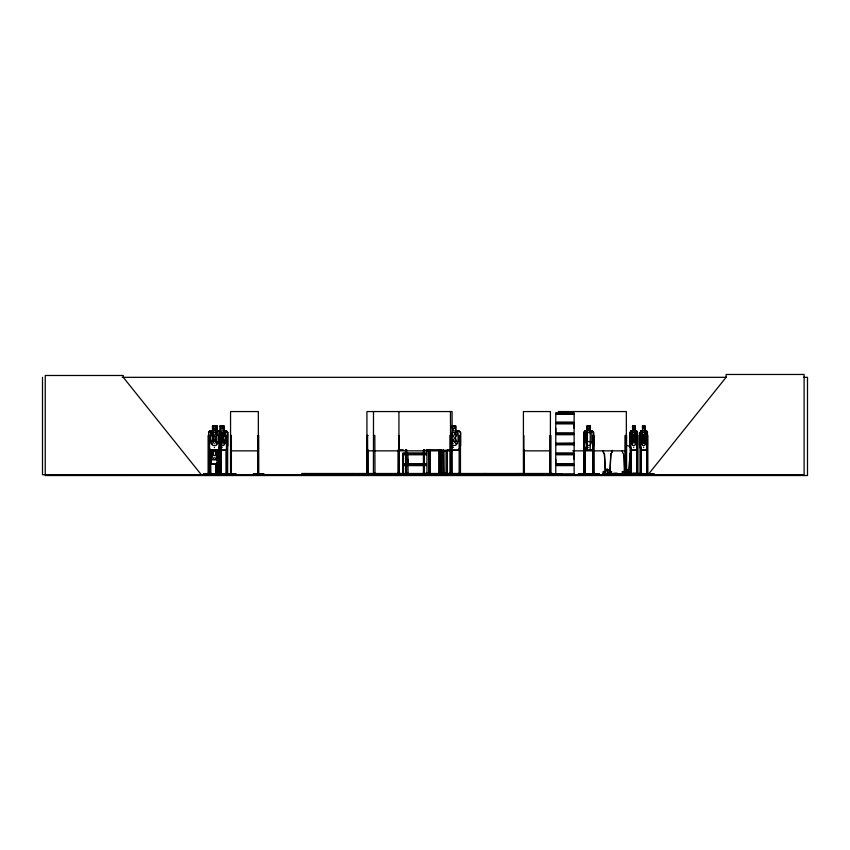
<?xml version="1.0" encoding="UTF-8"?>
<svg xmlns="http://www.w3.org/2000/svg" width="850" height="850" viewBox="0 0 850 850"><rect width="100%" height="100%" fill="white"/><g stroke="black" fill="none" stroke-linecap="round" stroke-linejoin="round"><path stroke-width="1.27" d="M407.564 463.803L402.964 463.803L402.974 454.782L407.564 454.782M426.381 463.803L408.011 463.803L408.021 459.287M555.762 463.803L555.762 454.782L574.143 454.782L574.122 463.803L555.762 463.803L555.783 459.287M555.762 432.905L555.762 423.884L574.143 423.884L574.122 432.905L555.762 432.905L555.783 428.389M574.122 459.287L574.122 454.782M574.122 428.389L574.122 423.884M391.818 473.971L433.011 473.896L391.829 473.918L391.829 474.714L433.734 474.714M406.555 474.683L406.651 449.788M458.108 473.918L435.986 473.971L458.097 473.896L458.171 474.714L435.986 474.619M450.67 473.971L450.67 474.714L450.457 411.559M609.918 471.569L610.789 453.9A4.909 4.548 -90 0 0 612.128 450.426M610.034 471.569L610.906 453.9A4.909 4.548 -90 0 0 612.244 450.426M628.947 471.569L629.946 453.9A4.909 4.548 -90 0 0 630.668 452.88M629.064 471.569L629.946 453.9M606.634 470.358L606.05 469.944M606.889 469.721L606.252 469.986L606.911 470.061M606.379 470.528L606.741 469.912L606.401 470.401M606.847 469.582L607.548 470.337L607.367 469.668M625.929 469.721L625.133 470.199L625.664 469.519M625.43 470.231L626.609 470.103L625.462 469.519M626.461 470.369L625.887 469.582L626.078 470.103M588.646 429.707L588.668 429.558M222.052 429.707L221.946 429.526M625.239 470.528L625.483 470.146M626.142 470.263L625.961 469.614L626.716 469.827M225.409 474.587L225.462 473.896M235.896 473.896L203.469 473.971L235.907 473.896L235.907 474.714L203.161 474.619M416.712 473.971L416.744 474.714M430.514 473.971L430.546 474.714M516.407 474.714L530.464 474.513L530.485 473.896L516.683 473.896L516.63 474.619L516.683 473.896M530.453 474.587L530.496 473.896M636.48 450.107L637.287 445.432M636.533 450.266L637.5 445.464L637.5 432.48L637.415 474.714M646.404 450.107L647.211 445.432M646.457 450.266L647.424 445.464L647.424 432.48L647.349 474.714M647.424 445.464L646.595 450.266L640.783 450.266L640.039 445.464L640.039 432.501L640.135 474.714M217.069 464.026L217.961 459.191M623.921 473.971L624.091 474.64M360.304 474.714L373.012 474.714M360.676 473.918L373.405 473.896L360.697 473.896L360.719 474.714M203.447 474.587L203.522 473.896M215.741 474.714L215.921 464.238M592.407 450.266L593.523 445.432L593.629 432.48L592.397 430.759L584.906 430.939M226.249 450.107L227.502 445.432M226.334 450.266L227.726 445.464L227.726 432.48L226.398 430.78L223.858 430.78L223.954 425.946L220.086 425.946M218.673 450.107L219.938 445.432M218.758 450.266L220.065 445.464M577.936 474.714L599.845 474.714M578.351 474.619L578.468 473.896L599.324 473.896L599.431 474.619M589.326 473.971L589.39 474.714M213.988 449.661C214.136 454.729 210.375 453.996 213.169 449.576M606.9 470.178L606.39 469.795L607.251 470.082M607.739 470.369L606.093 470.401M625.653 470.263L626.524 469.668M626.004 470.103L626.886 470.124M219.969 450.107L221.404 445.432M403.049 474.587L426.402 474.321M626.577 470.369L626.269 469.806M210.779 474.619L210.673 449.703L210.598 459.223M211.278 473.971L211.363 474.714M219.98 474.619L220.044 432.544L218.726 430.78M203.671 473.971L203.756 474.714M460.466 445.432L458.862 450.107L447.737 450.107M607.325 470.539L607.878 470.124M554.529 473.896L554.391 474.619M561.977 473.896L561.829 474.619M561.893 474.587L543.872 474.619L543.809 473.896L562.009 473.896L562.009 474.714M424.256 474.619L424.139 473.291M424.819 473.971L424.904 474.714M204.861 473.971L204.956 474.714M210.949 474.619L210.896 473.291L208.101 473.291L208.176 474.714M413.493 473.971L413.589 474.714M625.101 470.071L625.951 469.519M625.218 470.528L626.705 470.369L626.163 470.263M626.918 470.401L626.918 469.806M373.362 473.896L373.203 474.513M409.509 473.896L409.339 474.619M425.361 473.971L425.457 474.714M445.857 473.896L445.644 474.64M636.671 450.266L630.859 450.266L630.116 445.464L630.116 432.501L630.881 430.78L632.666 430.78M630.19 432.565L631.019 430.78M630.339 432.565L631.061 430.939M640.114 432.565L640.942 430.78M640.263 432.565L640.985 430.939M221.882 436.964C223.412 429.739 227.758 431.864 222.7 438.09C227.874 444.603 223.561 446.686 221.946 439.121M451.499 442.521L453.401 439.121C455.345 446.409 461.072 444.964 454.368 438.09C460.923 431.481 455.143 430.015 453.316 436.964L451.499 433.766M584.981 430.78L583.833 432.501L583.854 474.714M585.023 430.939L584.056 432.565L584.056 445.432L585.023 450.107M209.939 430.78L208.749 432.565L210.131 430.939M606.093 469.806L606.773 469.498M606.114 469.806L607.963 469.944M626.939 470.401L625.993 470.539M210.067 430.78L208.611 432.501L208.558 474.714L208.537 435.434M648.061 474.714L726.091 377.326L726.091 374.467L804.111 374.467L804.111 474.714L42.5 474.714L42.5 377.326M225.197 474.619L224.825 473.918M222.116 447.536L222.052 447.132M654.436 474.714L602.682 474.693L603.192 471.516L605.253 471.516M610.003 474.066C608.292 474.853 611.724 474.81 610.003 474.066L610.013 471.516M618.311 473.556L617.95 474.693M622.221 474.066C620.511 474.853 623.942 474.81 622.221 474.066L622.232 471.516L624.293 471.516L624.293 473.556M623.188 474.693L623.549 474.066L624.346 474.64L623.804 474.066L623.443 474.693M625.674 474.64L625.133 474.066C623.549 474.884 627.013 474.906 625.611 473.291M629.053 471.516L628.681 474.693M637.883 474.64L637.341 474.066L636.82 474.651L637.883 474.64L637.861 435.434L636.756 435.434L636.735 474.714L636.703 473.291M638.669 474.066C636.958 474.853 640.39 474.81 638.669 474.066L638.69 473.556M644.162 474.066C642.504 474.863 645.957 474.863 644.141 473.918M643.652 447.621L643.673 447.142M587.169 430.939L585.554 432.544L585.554 441.564L587.169 445.432L590.176 445.432L591.791 441.564L591.791 432.544L590.176 430.939M633.803 474.619L633.888 473.896L633.898 474.714M373.362 474.587L373.352 473.291L374.988 473.291M626.057 469.795L626.939 469.806M393.125 474.619L393.252 473.896L393.274 474.714M212.638 474.619L212.766 473.896L212.798 474.714M431.906 474.619L432.055 473.896L432.076 474.714M618.247 474.364L618.853 474.64L618.311 474.066M628.979 474.364L629.584 474.64L629.043 474.066M419.294 474.619L419.443 473.896L419.475 474.714M626.089 470.624L625.462 470.688M633.707 429.973L633.696 429.526M214.402 429.973L214.423 429.537M606.911 470.688L606.358 470.528M633.696 447.567L633.696 447.132M214.391 447.567L214.391 447.132M453.305 447.567L453.305 447.132M122.272 377.326L726.495 377.326M803.516 377.326L807.5 377.326L807.5 475.533L45.241 475.533L45.241 375.487L123.271 375.487L123.271 377.326L201.291 474.714M558.291 411.559L626.333 411.559L626.333 474.714M555.751 413.004L574.154 413.004M555.751 413.344L574.154 413.366L574.122 422.067L555.762 422.067L555.762 413.366M563.954 413.419L565.951 413.419M555.783 413.897L574.122 413.897M555.804 413.918L574.101 413.918M555.634 422.694L574.271 422.694M555.634 423.257L574.271 423.257M452.168 425.946L455.802 425.946L455.802 430.78L458.926 430.78L460.636 432.48L460.636 445.464L458.979 450.266L447.621 450.266M212.564 426.105L217.164 426.105L217.164 430.939M220.214 426.105L223.826 426.105L223.731 430.939L225.718 432.544L225.718 441.564L223.826 445.432L221.489 445.432M452.253 426.105L455.632 426.105L455.632 430.939L458.054 432.544L458.054 441.564L455.632 445.432L452.253 445.432M587.169 426.105L590.293 426.105M632.612 426.105L635.003 426.105M642.536 426.105L644.927 426.105M453.167 429.473L453.22 429.973M212.999 430.78L209.833 430.78L208.622 432.501L208.718 445.464L209.992 450.107M216.251 430.78L220.182 430.78M587.18 430.78L584.832 430.78L583.95 432.501M592.492 430.78L590.336 430.961M634.95 430.78L636.65 430.78M640.804 430.78L642.589 430.78M644.874 430.78L646.574 430.78M209.897 430.939L226.344 430.939M452.253 430.939L458.862 430.939L460.466 432.544L460.466 474.714M630.923 430.939L636.618 430.939M640.847 430.939L646.542 430.939M227.726 432.48L227.619 474.714M220.309 432.544L223.826 432.544L223.826 441.564L221.489 441.564M452.253 432.544L455.632 432.544L455.632 441.564L452.253 441.564M587.138 432.544L590.229 432.735M630.116 432.501L630.211 474.714L630.137 473.291M555.634 433.532L574.271 433.532M555.634 434.095L574.271 434.095M218.577 435.434L221.404 435.434M227.502 435.434L226.461 435.434L226.461 474.714M230.552 435.434L231.381 435.434L231.381 474.714M366.924 435.434L368.039 435.434M373.501 435.434L374.829 435.434L374.988 474.714M398.926 435.434L399.436 474.714M452.072 435.434L450.001 435.434L449.937 474.714M460.466 435.434L459.138 435.434L459.138 474.714M583.854 435.434L584.747 435.434L584.747 474.714M630.211 435.434L630.881 435.434L630.732 474.714L630.668 473.291M640.135 435.434L640.804 435.434L640.804 474.714L640.879 473.291M587.169 441.564L590.176 441.564M555.783 443.19L574.122 443.19M555.751 443.806L574.154 443.806L555.581 443.626L574.154 443.445L574.122 434.722L555.762 434.722L555.762 443.424M555.751 444.263L574.154 444.263L574.122 452.965L555.762 452.965L555.762 444.263M555.783 444.794L574.122 444.794M208.718 445.464L209.897 450.266L218.875 450.266M583.95 445.464L584.949 450.266M640.039 445.464L640.921 450.266M209.897 450.107L218.801 450.107M220.044 450.107L226.344 450.107M399.755 450.107L403.399 450.107M425.978 450.107L439.684 450.107M584.906 450.107L592.45 450.107M630.923 450.107L636.618 450.107M640.847 450.107L646.542 450.107M226.44 450.266L220.012 450.266L221.616 445.464L221.616 432.48L220.097 430.78L221.478 432.544M399.67 450.266L403.389 450.266M426.031 450.266L439.779 450.266M584.8 450.266L592.524 450.266L593.566 445.655M230.552 450.851L258.336 450.851M366.924 450.851L452.072 450.851M523.409 450.851L550.418 450.851M572.688 450.851L626.333 450.851M402.964 452.965L407.564 452.965M408.011 452.965L426.381 452.965M402.836 453.592L407.49 453.592M407.883 453.592L426.509 453.592M555.634 453.592L574.271 453.592M402.836 454.144L407.49 454.144M407.883 454.144L426.509 454.144M555.634 454.144L574.271 454.144M426.381 454.782L408.011 454.782L408.011 463.803M210.46 449.692L211.352 459.68M211.406 459.521L217.016 459.521L217.908 454.877L217.069 459.68L211.204 459.68L210.534 454.846M211.406 463.866L217.154 463.866M402.836 464.429L407.49 464.429M407.883 464.429L426.509 464.429M555.634 464.429L574.271 464.429M402.836 464.982L407.49 464.982M407.883 464.982L426.509 464.982M555.634 464.982L574.271 464.982M402.964 474.321L402.964 465.619L407.564 465.619M426.381 465.619L408.011 465.619L408.106 474.714M630.583 471.516L628.511 471.516L628.511 473.556L611.309 474.066M607.58 472.823L609.971 472.823M624.346 472.823L629 472.823M613.859 473.152L617.111 473.152M632.899 473.152L636.14 473.152M215.794 473.291L217.674 473.291L217.6 474.714M227.619 473.291L226.004 473.291L226.026 474.714M230.456 473.291L231.476 473.291L231.434 474.714M257.773 473.291L258.793 473.291M398.023 473.291L399.606 473.291M405.418 473.291L406.778 473.291M423.332 473.291L424.533 473.291L424.384 474.513M425.765 473.291L427.093 473.291L427.093 474.714M443.859 473.291L442.956 473.291L442.956 474.714M449.873 473.291L452.221 473.291L452.274 474.714L452.072 411.559L366.924 411.559L366.934 474.714M523.292 473.291L524.482 473.291M549.822 473.291L551.013 473.291M585.257 473.291L583.716 473.291L583.748 474.714M592.524 473.291L594.065 473.291M625.048 473.291L626.726 473.291M630.084 473.291L631.444 473.291M636.639 473.291L637.989 473.291M641.367 473.291L640.008 473.291L640.061 474.714M646.563 473.291L647.912 473.291M631.476 473.556L644.162 473.556L644.162 474.587M226.344 473.694L209.408 473.694L209.408 474.714M398.926 473.694L403.24 473.694M425.808 473.694L440.056 473.694M447.525 473.694L458.989 473.694M584.853 473.694L592.939 473.694L592.939 474.714M630.955 473.694L637.128 473.694M640.879 473.694L647.052 473.694M253.343 473.896L263.829 473.971L253.374 473.918L253.343 474.714M460.626 473.896L461.444 474.714M622.869 474.714L622.869 473.896L654.075 473.971L603.181 474.066L603.723 474.64M516.662 473.971L530.464 473.971M574.122 474.077L543.83 473.918M578.414 473.971L599.367 473.971M603.117 474.364L644.236 474.353M264.084 474.714L253.629 474.714M606.422 470.688L607.049 469.806M440.938 474.619L441.108 449.841M440.321 474.587L440.364 473.291M218.269 474.619L218.121 473.896L218.089 474.714M445.06 474.587L445.039 473.971M438.43 474.619L438.558 473.291L441.49 473.291L441.49 474.714M437.952 474.619L437.803 473.896L437.771 474.714M630.349 473.896L630.498 474.619M630.966 474.619L630.955 473.291M622.901 473.896L623.05 474.619M224.591 474.619L224.496 473.918L224.421 474.714M215.549 474.619L215.454 473.918L215.379 474.714M232.093 473.896L232.231 474.619M223.019 474.619L222.923 473.918L222.859 474.714M643.694 443.381L643.694 443.466M414.237 474.619L414.141 473.918L414.078 474.714M404.228 473.896L404.356 474.619M631.412 474.587L631.316 449.841M219.969 430.939L221.404 432.544L221.298 474.714M457.704 474.587L457.693 473.971M443.859 473.896L443.923 474.619L443.721 449.788M218.822 430.78L220.171 432.48L220.076 474.714M226.302 430.78L227.598 432.544M226.249 430.939L227.502 432.544M555.624 474.598L574.154 474.321L574.143 465.619L555.762 465.619L555.762 474.321M592.333 430.939L593.566 432.671L593.555 474.714M646.436 430.78L647.349 432.544M646.404 430.939L647.211 432.544M636.512 430.78L637.426 432.544M636.48 430.939L637.287 432.544M215.422 449.597L216.059 453.337L214.636 449.661M588.466 473.971L588.391 474.714M211.14 473.971L211.087 474.714M443.434 474.619L443.434 473.971M400.201 473.971L400.148 474.714M210.821 459.191L211.491 464.026M210.673 459.191L211.352 464.026L217.207 464.026L218.046 459.223L218.046 450.139M630.339 445.432L630.997 450.266M624.463 472.823L623.518 453.9A4.909 4.548 -90 0 1 622.189 450.426M654.022 473.896L654.022 474.714M647.87 474.714L647.785 435.434L646.68 435.434L646.659 474.714L646.627 473.291M647.424 473.291L647.424 474.714M647.126 449.841L647.052 474.714M644.927 430.939L645.012 425.946L642.451 425.946L642.536 430.939L641.325 432.544L641.325 441.564L642.536 445.432L644.789 445.432L646 441.564L646 432.544L644.789 430.939L644.874 425.946M642.589 425.946L642.674 430.939M641.24 447.217L641.261 474.714M640.581 449.841L640.496 474.714M637.5 473.291L637.5 474.714M637.202 435.434L637.128 474.714M635.003 430.939L635.088 425.946L632.528 425.946L632.612 430.939L631.401 432.544L631.401 441.564L632.612 445.432L634.865 445.432L636.076 441.564L636.076 432.544L634.865 430.939L634.95 425.946M632.666 425.946L632.751 430.939M626.811 473.556L626.811 469.264L624.601 469.264L624.601 473.556M626.684 469.264L626.726 474.714M626.588 474.714L626.588 435.434L625.186 435.434L625.048 474.714M626.121 473.291L626.163 474.714M625.441 435.434L625.441 474.714M625.281 473.291L625.313 474.714M624.729 469.264L624.729 473.556M622.763 471.516L622.763 473.556M611.543 474.066L611.543 471.516L609.482 471.516L609.482 473.556L603.723 473.556L603.723 471.516M611.012 471.516L611.012 473.556M607.782 473.556L607.782 469.264L605.561 469.264L605.699 473.556M607.644 469.264L607.644 473.556M599.303 473.896L599.303 474.714M594.033 474.714L593.938 435.434L592.662 435.434L592.662 474.714L592.556 473.291M593.396 473.291L593.396 474.714M593.343 473.291L593.343 474.714M590.41 430.78L590.41 425.946L587.053 425.946L587.138 450.266L587.18 425.946M590.282 425.946L590.197 450.256M585.225 473.291L585.225 474.714L585.129 447.217M584.853 473.291L584.853 474.714M584.588 473.291L584.534 474.714L584.396 473.291M584.237 435.434L584.237 474.714M584.131 473.291L584.131 474.714M578.489 473.896L578.489 474.714M559.831 473.694L559.831 474.714M559.566 473.694L559.566 474.714M557.611 473.896L557.611 474.714M554.561 473.896L554.561 474.714M553.18 474.714L553.18 473.493L301.793 473.493L301.793 474.714M550.97 474.714L550.896 435.434L549.95 435.434L549.897 474.714M550.556 473.291L550.63 474.714M550.375 474.714L550.418 411.559L523.409 411.559L523.409 474.714M550.29 473.291L550.216 474.714M524.354 449.788L524.408 474.714M524.014 473.291L523.929 474.714M523.876 435.434L523.876 474.714M523.685 473.291L523.685 474.714M523.356 473.291L523.324 474.714M520.976 473.493L520.976 474.714M520.476 473.493L520.476 474.714M518.776 473.493L518.776 474.714M517.608 473.493L517.608 474.714M486.189 473.493L486.189 474.714M485.531 473.493L485.531 474.714M484.882 473.493L484.882 474.714M483.321 473.493L483.321 474.714M460.626 474.714L460.626 473.291L458.989 473.291L458.989 474.714M460.317 473.291L460.317 474.714M459.297 473.291L459.297 474.714M454.304 473.493L454.304 474.714M452.763 473.493L452.763 474.714M451.913 473.291L451.913 474.714M451.201 473.493L451.201 474.714M450.989 473.291L451.031 474.714M450.936 435.434L450.936 474.714M450.266 473.291L450.426 474.714M447.525 474.714L447.525 473.291L445.889 473.291L445.889 474.714M447.376 449.841L447.376 474.714M447.217 473.291L447.217 474.714M446.197 473.291L446.197 474.714M446.048 449.841L446.048 474.714M443.604 449.788L443.7 474.714M443.211 449.788L443.222 474.714M443.094 449.788L443.126 474.714M441.352 449.841L441.299 474.714M440.938 473.291L441.012 474.714M440.194 449.841L440.194 474.714M440.056 474.714L440.034 449.841L439.886 474.714M439.811 473.291L439.811 474.714M438.855 473.291L438.855 474.714M438.706 449.841L438.706 474.714M435.997 473.896L435.922 474.714M432.979 473.896L432.979 474.714M430.142 474.714L430.142 473.291L428.368 473.291L428.432 474.714M429.994 449.841L430.047 474.714M429.792 449.841L429.803 474.714M428.984 473.291L428.953 474.714M428.751 449.841L428.783 474.714M428.57 449.841L428.634 474.714M426.944 449.841L426.944 474.714M426.785 473.291L426.785 474.714M424.405 449.788L424.277 474.714M423.927 449.788L423.98 474.714M423.799 473.291L423.725 474.714M423.459 449.788L423.406 474.714M422.641 473.694L422.641 474.714M418.136 473.694L418.136 474.714M417.934 473.694L417.934 474.714M411.177 473.694L411.177 474.714M409.541 473.896L409.541 474.714M407.756 473.694L407.756 474.714M406.725 473.291L406.704 474.714M406.215 449.788L406.289 474.714M406.066 473.291L406.002 474.714M405.981 449.788L405.907 474.714M405.535 449.788L405.461 474.714M404.207 473.896L404.207 474.714M402.974 465.619L403.155 474.714M402.964 454.782L402.964 463.803M400.01 473.493L400.01 474.714M399.426 473.291L399.426 474.714M399.139 449.841L399.256 474.714M398.937 411.559L398.926 474.714M398.862 473.291L398.735 474.714L398.714 473.291M398.501 449.841L398.384 474.714M398.214 473.291L398.214 474.714L398.161 449.841M374.68 473.291L374.68 474.714M373.66 473.291L373.66 474.714M373.501 411.559L373.426 474.714M368.114 474.714L368.114 473.291L366.807 473.291L366.849 474.714M368.039 449.788L368.029 474.714M367.593 435.434L367.678 474.714M367.455 473.291L367.391 474.714M367.37 435.434L367.285 474.714M352.495 473.493L352.495 474.714M349.637 473.493L349.637 474.714M304.661 473.493L304.661 474.714M263.798 473.896L263.798 474.714M258.751 474.714L258.697 435.434L257.869 435.434L257.816 474.714M258.389 474.714L258.336 411.559L230.552 411.559L230.552 474.714M258.23 435.434L258.177 474.714M232.071 473.896L232.071 474.714M231.083 473.291L231.072 474.714M231.019 435.434L231.019 474.714M227.428 473.291L227.481 474.714M226.684 473.291L226.631 474.714M226.344 473.291L226.344 474.714M226.143 449.841L226.164 474.714M224.761 473.896L224.761 474.714M223.858 425.946L223.826 430.939M221.542 474.714L221.542 473.291L218.439 473.291L218.461 474.714M221.17 445.91L221.17 474.714M221 473.291L220.968 474.714M220.426 473.291L220.575 474.714M220.309 426.105L220.309 430.939M220.384 473.291L220.384 474.714M220.182 425.946L220.214 430.939M219.863 473.291L219.852 474.714M219.109 473.291L219.056 474.714M218.896 435.434L218.822 474.714L218.769 473.291M218.577 449.841L218.577 474.714M217.908 449.682L217.908 459.223M217.547 459L217.398 474.714M217.239 430.78L217.313 425.946L212.436 425.946L212.564 430.939M217.281 459L217.26 474.714M217.111 464.238L217.079 474.714M216.867 464.238L216.867 474.714M216.75 450.171L216.75 455.324L215.528 459.191L213.254 459.191L212.032 455.324L212.032 450.171M216.782 473.291L216.782 474.714M216.346 425.946L216.346 430.78M216.421 464.238L216.346 474.714M216.251 425.946L216.229 430.939L218.131 432.544L218.131 441.564L216.229 445.432L212.659 445.432L210.758 441.564L210.758 432.544L212.659 430.939L212.67 425.946M216.24 464.238L216.166 474.714M216.123 426.105L216.123 430.939M216.123 473.291L216.028 474.714M215.528 450.171L215.528 455.324L213.254 455.324L213.254 450.171M212.808 425.946L212.883 430.939M210.386 461.624L210.46 474.714M210.141 449.841L210.279 474.714M210.056 473.291L210.056 474.714M209.865 473.291L209.865 474.714M209.578 473.291L209.525 474.714L209.599 435.434L208.239 435.434L208.271 474.714M208.771 473.291L208.718 474.714M123.271 474.714L123.271 475.533M625.558 445.676A4.909 4.548 -90 0 1 630.668 447.971M631.274 450.426A4.909 4.548 -90 0 1 631.125 451.69M214.285 457.353L214.242 457.47M221.903 443.594L221.914 443.551M214.274 443.594L214.285 443.551M453.167 443.594L453.178 443.551M636.044 443.636L635.269 443.785L633.941 439.121C632.825 447.174 630.158 443.934 633.42 438.058L632.039 432.448L633.898 436.964C635.035 429.261 637.574 432.533 634.419 438.09L636.044 443.636M645.968 443.636L645.192 443.785L643.864 439.121C642.738 447.174 640.082 443.934 643.344 438.058L641.963 432.448L643.822 436.964C644.959 429.261 647.498 432.533 644.343 438.09L645.968 443.636M217.653 443.636L216.421 443.785L214.327 439.121C212.798 446.686 208.229 444.624 213.509 438.058C208.548 431.896 212.681 429.728 214.264 436.964C215.794 429.749 220.203 431.842 215.093 438.09L217.653 443.636M211.544 473.918L211.501 474.714L211.586 473.896M412.856 474.64L412.866 473.896L412.898 474.619M604.509 474.066C602.799 474.853 606.231 474.81 604.509 474.066M608.674 474.066C606.974 474.853 610.396 474.81 608.674 474.066M619.639 474.066C617.929 474.853 621.361 474.81 619.639 474.066M627.714 474.066C626.004 474.853 629.436 474.81 627.714 474.066M642.844 474.066C641.134 474.853 644.566 474.81 642.844 474.066M588.699 447.536L588.731 447.589M215.592 426.913L213.297 426.913L213.297 428.517L215.592 428.517L215.592 426.913M223.199 426.913L220.936 426.913L220.936 428.517L223.199 428.517L223.199 426.913M454.835 426.913L451.934 426.913L451.934 428.517L454.835 428.517L454.835 426.913M589.634 426.913L587.701 426.913L587.701 428.517L589.634 428.517L589.634 426.913M634.461 426.913L633.016 426.913L633.016 428.517L634.461 428.517L634.461 426.913M644.385 426.913L642.94 426.913L642.94 428.517L644.385 428.517L644.385 426.913M216.229 432.544L212.659 432.544L212.659 441.564L216.229 441.564L216.229 432.544M634.865 432.544L632.612 432.544L632.612 441.564L634.865 441.564L634.865 432.544M644.789 432.544L642.536 432.544L642.536 441.564L644.789 441.564L644.789 432.544M604.477 453.9L604.371 453.9A4.909 4.548 -90 0 1 603.032 450.426A4.909 4.548 -90 0 0 604.477 453.9L605.423 472.823L604.371 453.9M223.773 473.918L223.731 474.714L223.773 473.918"/></g></svg>
